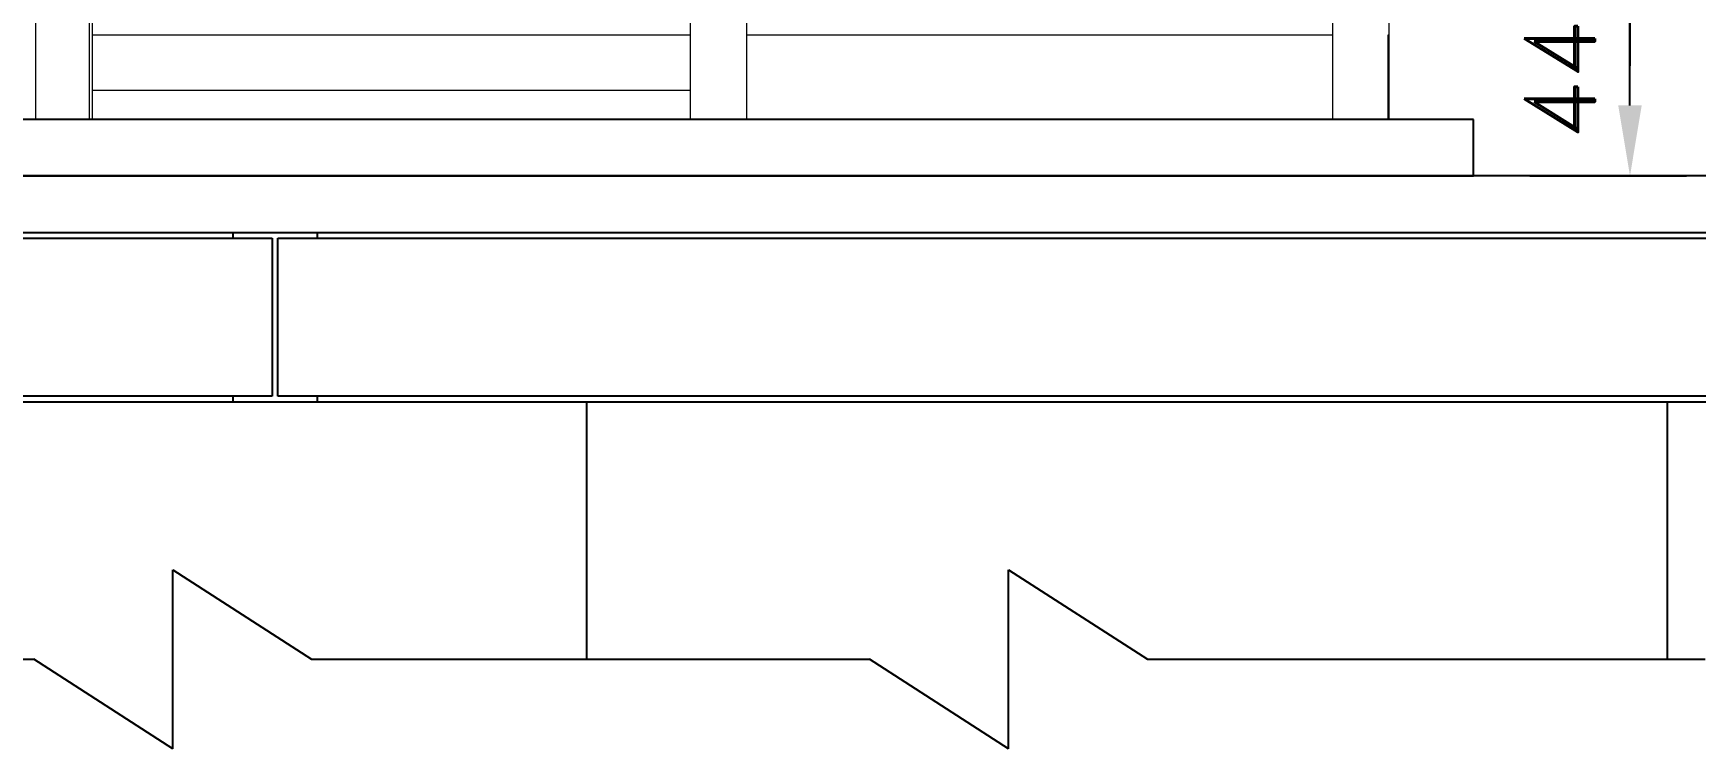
# Model space of a CAD drawing. Header units: millimetres. Extents: x -312439 to 477422, y -331570 to 212570.
# Drawn here: x 349257 to 352204, y 191594 to 192862 of the extents above; entities that cross this region are included whole.
import ezdxf

# ---------------------------------------------------------------- set-up
doc = ezdxf.new("R2010")
doc.units = ezdxf.units.MM
doc.styles.add('ROMAND', font='ROMAND.SHX')
doc.dimstyles.new('1-50 (MILIMETRO)', dxfattribs={"dimscale": 0, "dimtxt": 125, "dimasz": 125, "dimexe": 100, "dimexo": 100, "dimgap": 50, "dimtad": 0, "dimdec": 0, "dimzin": 0, "dimdsep": 46, "dimtxsty": 'ROMAND', "dimcen": -390, "dimclrd": 1, "dimclre": 1, "dimclrt": 3, "dimadec": 0, "dimazin": 0, "dimtfac": 1, "dimtdec": 0, "dimtix": 1, "dimtmove": 2, "dimatfit": 2, "dimfxl": 1, "dimtvp": 1, "dimtolj": 1, "dimtzin": 0, "dimarcsym": 0})

# ---------------------------------------------------------------- blocks, each defined once
blk = doc.blocks.new('*D45')
at = {"color": 1, "lineweight": -2, "transparency": 16777216}
for p, q in [((351499.8, 193053.8), (352187.2, 193053.8)), ((352087.2, 192733.8), (352087.2, 192928.8)), ((351909.8, 192608.8), (352187.2, 192608.8))]:
    blk.add_line(p, q, dxfattribs=at)
at = {"color": 1, "transparency": 16777216}
for points in [[(352066.4, 192928.8), (352108, 192928.8), (352087.2, 193053.8)], [(352066.4, 192733.8), (352108, 192733.8), (352087.2, 192608.8)]]:
    blk.add_solid(points, dxfattribs=at)
at = {"layer": 'Defpoints', "color": 0, "transparency": 16777216}
for p in [(351399.8, 193053.8), (352087.2, 193053.8), (351809.8, 192608.8)]:
    blk.add_point(p, dxfattribs=at)
at = {"color": 3, "transparency": 16777216, "insert": (351962.2, 192831.3), "char_height": 125, "attachment_point": 5, "rotation": 90, "style": 'ROMAND'}
blk.add_mtext('\\A1;445', dxfattribs=at)
blk = doc.blocks.new('*D46')
at = {"color": 1, "lineweight": -2, "transparency": 16777216}
for p, q in [((352087.2, 193394.8), (352087.2, 193519.8)), ((351401.8, 193269.8), (352187.2, 193269.8)), ((352087.2, 193053.8), (352087.2, 193269.8)), ((351909.8, 193053.8), (352187.2, 193053.8)), ((352087.2, 192928.8), (352087.2, 192803.8))]:
    blk.add_line(p, q, dxfattribs=at)
at = {"color": 1, "transparency": 16777216}
for points in [[(352066.4, 193394.8), (352108, 193394.8), (352087.2, 193269.8)], [(352066.4, 192928.8), (352108, 192928.8), (352087.2, 193053.8)]]:
    blk.add_solid(points, dxfattribs=at)
at = {"layer": 'Defpoints', "color": 0, "transparency": 16777216}
for p in [(351301.8, 193269.8), (352087.2, 193269.8), (351809.8, 193053.8)]:
    blk.add_point(p, dxfattribs=at)
at = {"color": 3, "transparency": 16777216, "insert": (352087.2, 193712.6), "char_height": 125, "attachment_point": 5, "rotation": 90, "style": 'ROMAND'}
blk.add_mtext('\\A1;216', dxfattribs=at)

msp = doc.modelspace()

# ---------------------------------------------------------------- linework, layer by layer
at = {"color": 3, "linetype": 'Continuous', "lineweight": 0, "extrusion": (0, 1, 0)}
for p, q in [((349261.67, 194804.689, 0), (349261.67, 192708.782, 0)), ((349356.465, 194804.689, 0), (349356.465, 192708.782, 0)), ((349361.67, 194804.689, 0), (349361.67, 192708.782, 0)), ((351659.752, 194438.104, 0), (351659.752, 192708.782, 0)), ((351559.752, 193919.295, 0), (351559.752, 192708.782, 0)), ((350421.49, 193568.147, 0), (350421.49, 192708.782, 0)), ((350521.49, 193568.147, 0), (350521.49, 192708.782, 0)), ((349361.67, 192858.782, 0), (350421.49, 192858.782, 0)), ((350521.49, 192858.782, 0), (351559.752, 192858.782, 0)), ((351658.752, 192709.782, 0), (351658.752, 192858.782, 0)), ((351658.752, 192858.782, 0), (351659.752, 192858.782, 0)), ((350421.49, 192760.421, 0), (349361.67, 192760.421, 0)), ((351559.752, 192709.782, 0), (351658.752, 192709.782, 0))]:
    msp.add_line(p, q, dxfattribs=at)
at = {"extrusion": (0, 1, 0)}
for p, q in [((351809.752, 192708.782, 0), (342107.014, 192708.782, 0)), ((351809.752, 192608.782, 0), (351809.752, 192708.782, 0))]:
    msp.add_line(p, q, dxfattribs=at)
at = {"color": 1, "linetype": 'Continuous', "extrusion": (0, 1, 0)}
for p, q in [((352378.512, 192608.782, 0), (341758.512, 192608.782, 0)), ((341758.512, 192508.782, 0), (352378.512, 192508.782, 0)), ((347073.512, 192498.782, 0), (349681.012, 192498.782, 0)), ((349611.012, 192508.782, 0), (349611.012, 192498.782, 0)), ((349681.012, 192498.782, 0), (349681.012, 192218.782, 0)), ((349691.012, 192498.782, 0), (352298.512, 192498.782, 0)), ((349691.012, 192218.782, 0), (349691.012, 192498.782, 0)), ((349681.012, 192218.782, 0), (347073.512, 192218.782, 0)), ((349611.012, 192218.782, 0), (349611.012, 192208.782, 0)), ((352298.512, 192218.782, 0), (349691.012, 192218.782, 0)), ((349761.012, 192208.782, 0), (349761.012, 192218.782, 0)), ((350238.512, 191752.258, 0), (350238.512, 192208.782, 0)), ((352153.795, 191752.258, 0), (352153.795, 192208.782, 0))]:
    msp.add_line(p, q, dxfattribs=at)
msp.add_line((342107.014, 192608.782, 0), (351809.752, 192608.782, 0))
at = {"color": 1, "linetype": 'Continuous', "extrusion": (-1.70699e-18, -1.81819e-32, -1)}
msp.add_line((349761.012, 192498.782, 0), (349761.012, 192508.782, 0), dxfattribs=at)
at = {"color": 1, "linetype": 'Continuous', "extrusion": (-4.8836e-18, -1.69109e-34, -1)}
msp.add_line((341758.512, 192208.782, 0), (352378.512, 192208.782, 0), dxfattribs=at)
at = {"color": 2}
for p, q in [((349504.678, 191593.684, 0), (349504.678, 191910.832, 0)), ((349504.678, 191910.832, 0), (349750.843, 191752.258, 0)), ((350985.748, 191593.684, 0), (350985.748, 191910.832, 0)), ((350985.748, 191910.832, 0), (351231.913, 191752.258, 0)), ((348259.824, 191752.258, 0), (349258.512, 191752.258, 0)), ((349504.678, 191593.684, 0), (349258.512, 191752.258, 0)), ((349750.843, 191752.258, 0), (350739.582, 191752.258, 0)), ((350985.748, 191593.684, 0), (350739.582, 191752.258, 0)), ((351231.913, 191752.258, 0), (352220.652, 191752.258, 0))]:
    msp.add_line(p, q, dxfattribs=at)

# ---------------------------------------------------------------- dimensions: what is measured, and where the dimension line sits
dim = msp.add_linear_dim(base=(352087.204, 193269.782, 0), p1=(351809.752, 193053.782, 0), p2=(351301.752, 193269.782, 0), angle=90, dimstyle='1-50 (MILIMETRO)', override={"dimscale": 1})
dim.commit()
dim.dimension.update_dxf_attribs({"geometry": '*D46', "text_midpoint": (352087.204, 193712.599, 0), "dimtype": 160})
dim = msp.add_linear_dim(base=(352087.204, 193053.782, 0), p1=(351809.752, 192608.782, 0), p2=(351399.752, 193053.782, 0), angle=90, dimstyle='1-50 (MILIMETRO)', override={"dimscale": 1})
dim.commit()
dim.dimension.update_dxf_attribs({"geometry": '*D45', "text_midpoint": (351962.204, 192831.282, 0)})

doc.saveas('drawing.dxf')
